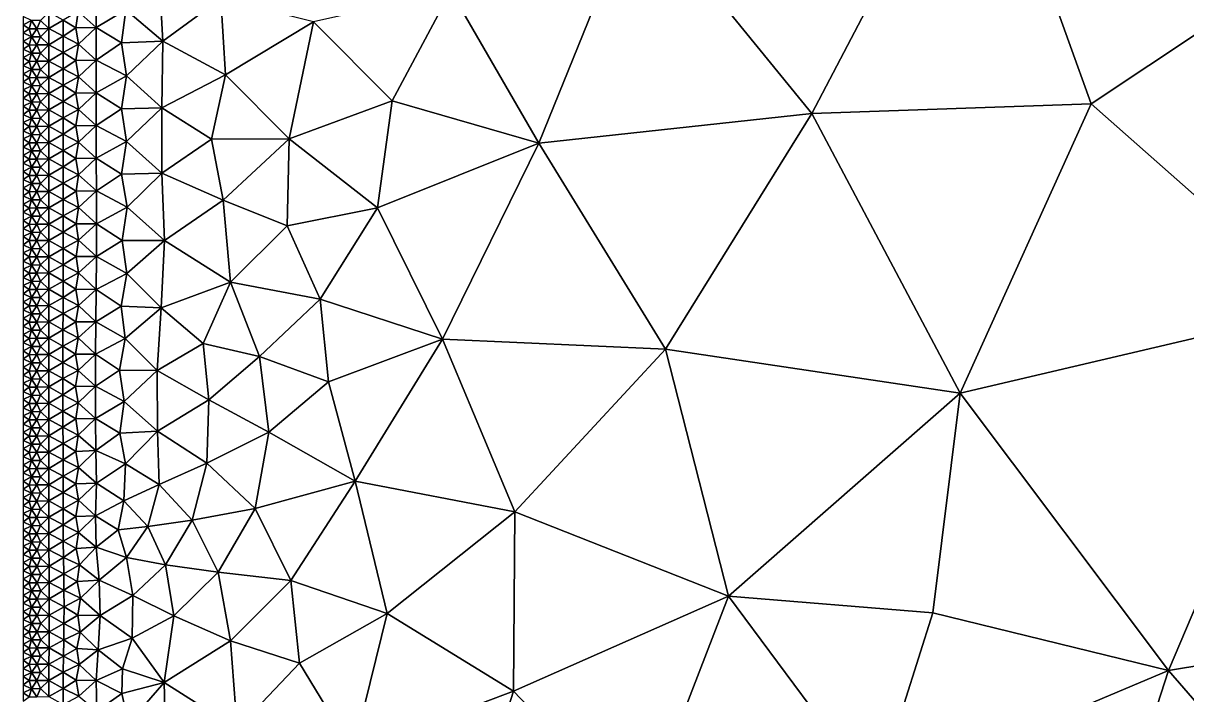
# Model space of a CAD drawing. Header units: metres. Extents: x 2 to 72, y -280 to 0.
# Drawn here: x 2 to 30.59, y -265.03 to -248.54 of the extents above; entities that cross this region are included whole.
import ezdxf

# ---------------------------------------------------------------- set-up
doc = ezdxf.new("R2010")
doc.units = ezdxf.units.M

msp = doc.modelspace()

# ---------------------------------------------------------------- linework, layer by layer
at = {"layer": 'layer', "color": 0}
for points in [[(21.3723, -250.755), (25.4931, -242.893), (17.0888, -245.5)], [(21.3723, -250.755), (28.2357, -250.518), (25.4931, -242.893)], [(28.2357, -250.518), (35.2972, -245.815), (25.4931, -242.893)], [(14.6711, -251.481), (17.0888, -245.5), (12.5058, -247.742)], [(14.6711, -251.481), (21.3723, -250.755), (17.0888, -245.5)], [(33.9227, -255.539), (35.2972, -245.815), (28.2357, -250.518)], [(5.34054, -247.36), (4.52153, -248.211), (5.42809, -248.973)], [(5.34054, -247.36), (5.42809, -248.973), (6.85467, -247.929)], [(3.78204, -247.838), (3.35277, -248.25), (3.78847, -248.639)], [(3.78204, -247.838), (3.78847, -248.639), (4.52153, -248.211)], [(11.0638, -250.443), (12.5058, -247.742), (9.12912, -248.5)], [(14.6711, -251.481), (12.5058, -247.742), (11.0638, -250.443)], [(6.85467, -247.929), (5.42809, -248.973), (6.96902, -249.807)], [(6.85467, -247.929), (6.96902, -249.807), (9.12912, -248.5)], [(2, -248.375), (2, -248.575), (2.19838, -248.472)], [(2.62758, -248.264), (2.42457, -248.468), (2.62784, -248.665)], [(2.62758, -248.264), (2.62784, -248.665), (2.97673, -248.458)], [(3.35277, -248.25), (2.97673, -248.458), (3.29236, -248.652)], [(3.35277, -248.25), (3.29236, -248.652), (3.78847, -248.639)], [(4.52153, -248.211), (3.78847, -248.639), (4.41185, -249.022)], [(4.52153, -248.211), (4.41185, -249.022), (5.42809, -248.973)], [(2.19838, -248.472), (2, -248.575), (2.14635, -248.673)], [(2, -248.575), (2, -248.775), (2.14635, -248.673)], [(2.14635, -248.673), (2, -248.775), (2.19843, -248.872)], [(2.19838, -248.472), (2.14635, -248.673), (2.33616, -248.67)], [(2.14635, -248.673), (2.19843, -248.872), (2.33616, -248.67)], [(2.19838, -248.472), (2.33616, -248.67), (2.42457, -248.468)], [(2.33616, -248.67), (2.19843, -248.872), (2.42467, -248.868)], [(2.42457, -248.468), (2.33616, -248.67), (2.62784, -248.665)], [(2.33616, -248.67), (2.42467, -248.868), (2.62784, -248.665)], [(2.62784, -248.665), (2.42467, -248.868), (2.62802, -249.065)], [(2.97673, -248.458), (2.62784, -248.665), (2.97731, -248.858)], [(2.62784, -248.665), (2.62802, -249.065), (2.97731, -248.858)], [(2.97673, -248.458), (2.97731, -248.858), (3.29236, -248.652)], [(3.29236, -248.652), (2.97731, -248.858), (3.35524, -249.051)], [(3.29236, -248.652), (3.35524, -249.051), (3.78847, -248.639)], [(3.78847, -248.639), (3.35524, -249.051), (3.79214, -249.443)], [(3.78847, -248.639), (3.79214, -249.443), (4.41185, -249.022)], [(8.53296, -251.376), (9.12912, -248.5), (6.96902, -249.807)], [(8.53296, -251.376), (11.0638, -250.443), (9.12912, -248.5)], [(2, -248.775), (2, -248.975), (2.19843, -248.872)], [(2.19843, -248.872), (2, -248.975), (2.14637, -249.073)], [(2, -248.975), (2, -249.175), (2.14637, -249.073)], [(2.19843, -248.872), (2.14637, -249.073), (2.33622, -249.07)], [(2.19843, -248.872), (2.33622, -249.07), (2.42467, -248.868)], [(2.42467, -248.868), (2.33622, -249.07), (2.62802, -249.065)], [(2.97731, -248.858), (2.62802, -249.065), (2.97765, -249.259)], [(2.97731, -248.858), (2.97765, -249.259), (3.35524, -249.051)], [(4.41185, -249.022), (4.53881, -249.825), (5.42809, -248.973)], [(5.42809, -248.973), (4.53881, -249.825), (5.40824, -250.616)], [(5.42809, -248.973), (5.40824, -250.616), (6.96902, -249.807)], [(2.14637, -249.073), (2, -249.175), (2.19845, -249.272)], [(2, -249.175), (2, -249.376), (2.19845, -249.272)], [(2.14637, -249.073), (2.19845, -249.272), (2.33622, -249.07)], [(2.33622, -249.07), (2.19845, -249.272), (2.42473, -249.269)], [(2.19845, -249.272), (2.33625, -249.471), (2.42473, -249.269)], [(2.33622, -249.07), (2.42473, -249.269), (2.62802, -249.065)], [(2.42473, -249.269), (2.33625, -249.471), (2.62811, -249.466)], [(2.62802, -249.065), (2.42473, -249.269), (2.62811, -249.466)], [(2.62802, -249.065), (2.62811, -249.466), (2.97765, -249.259)], [(2.97765, -249.259), (2.62811, -249.466), (2.97782, -249.66)], [(3.35524, -249.051), (2.97765, -249.259), (3.29375, -249.454)], [(2.97765, -249.259), (2.97782, -249.66), (3.29375, -249.454)], [(3.35524, -249.051), (3.29375, -249.454), (3.79214, -249.443)], [(4.41185, -249.022), (3.79214, -249.443), (4.53881, -249.825)], [(2.19845, -249.272), (2, -249.376), (2.14638, -249.473)], [(2, -249.376), (2, -249.576), (2.14638, -249.473)], [(2.14638, -249.473), (2, -249.576), (2.19846, -249.673)], [(2.19845, -249.272), (2.14638, -249.473), (2.33625, -249.471)], [(2.14638, -249.473), (2.19846, -249.673), (2.33625, -249.471)], [(2.33625, -249.471), (2.19846, -249.673), (2.42475, -249.669)], [(2.33625, -249.471), (2.42475, -249.669), (2.62811, -249.466)], [(2.62811, -249.466), (2.42475, -249.669), (2.62813, -249.866)], [(2.62811, -249.466), (2.62813, -249.866), (2.97782, -249.66)], [(3.29375, -249.454), (2.97782, -249.66), (3.35605, -249.853)], [(3.29375, -249.454), (3.35605, -249.853), (3.79214, -249.443)], [(3.79214, -249.443), (3.35605, -249.853), (3.79223, -250.247)], [(3.79214, -249.443), (3.79223, -250.247), (4.53881, -249.825)], [(2, -249.576), (2, -249.776), (2.19846, -249.673)], [(2.19846, -249.673), (2, -249.776), (2.14638, -249.874)], [(2, -249.776), (2, -249.976), (2.14638, -249.874)], [(2.19846, -249.673), (2.14638, -249.874), (2.33626, -249.871)], [(2.19846, -249.673), (2.33626, -249.871), (2.42475, -249.669)], [(2.42475, -249.669), (2.33626, -249.871), (2.62813, -249.866)], [(2.97782, -249.66), (2.62813, -249.866), (2.97781, -250.06)], [(2.97782, -249.66), (2.97781, -250.06), (3.35605, -249.853)], [(4.53881, -249.825), (3.79223, -250.247), (4.41042, -250.638)], [(4.53881, -249.825), (4.41042, -250.638), (5.40824, -250.616)], [(6.96902, -249.807), (5.40824, -250.616), (6.62418, -251.385)], [(6.96902, -249.807), (6.62418, -251.385), (8.53296, -251.376)], [(2.14638, -249.874), (2, -249.976), (2.19846, -250.073)], [(2, -249.976), (2, -250.176), (2.19846, -250.073)], [(2.19846, -250.073), (2, -250.176), (2.14637, -250.274)], [(2.19846, -250.073), (2.14637, -250.274), (2.33625, -250.271)], [(2.14638, -249.874), (2.19846, -250.073), (2.33626, -249.871)], [(2.33626, -249.871), (2.19846, -250.073), (2.42475, -250.07)], [(2.19846, -250.073), (2.33625, -250.271), (2.42475, -250.07)], [(2.42475, -250.07), (2.33625, -250.271), (2.62811, -250.266)], [(2.33626, -249.871), (2.42475, -250.07), (2.62813, -249.866)], [(2.62813, -249.866), (2.42475, -250.07), (2.62811, -250.266)], [(2.62813, -249.866), (2.62811, -250.266), (2.97781, -250.06)], [(2.97781, -250.06), (2.62811, -250.266), (2.97776, -250.461)], [(2.97781, -250.06), (2.97776, -250.461), (3.29376, -250.256)], [(3.35605, -249.853), (2.97781, -250.06), (3.29376, -250.256)], [(3.35605, -249.853), (3.29376, -250.256), (3.79223, -250.247)], [(2, -250.176), (2, -250.376), (2.14637, -250.274)], [(2.14637, -250.274), (2, -250.376), (2.19845, -250.474)], [(2, -250.376), (2, -250.576), (2.19845, -250.474)], [(2.14637, -250.274), (2.19845, -250.474), (2.33625, -250.271)], [(2.33625, -250.271), (2.19845, -250.474), (2.42474, -250.47)], [(2.33625, -250.271), (2.42474, -250.47), (2.62811, -250.266)], [(2.62811, -250.266), (2.42474, -250.47), (2.62809, -250.667)], [(2.62811, -250.266), (2.62809, -250.667), (2.97776, -250.461)], [(3.29376, -250.256), (2.97776, -250.461), (3.35589, -250.656)], [(3.29376, -250.256), (3.35589, -250.656), (3.79223, -250.247)], [(3.79223, -250.247), (3.35589, -250.656), (3.79183, -251.05)], [(3.79223, -250.247), (3.79183, -251.05), (4.41042, -250.638)], [(2.19845, -250.474), (2, -250.576), (2.14637, -250.674)], [(2, -250.576), (2, -250.777), (2.14637, -250.674)], [(2.14637, -250.674), (2, -250.777), (2.19845, -250.874)], [(2.19845, -250.474), (2.14637, -250.674), (2.33624, -250.672)], [(2.14637, -250.674), (2.19845, -250.874), (2.33624, -250.672)], [(2.19845, -250.474), (2.33624, -250.672), (2.42474, -250.47)], [(2.33624, -250.672), (2.19845, -250.874), (2.42474, -250.87)], [(2.42474, -250.47), (2.33624, -250.672), (2.62809, -250.667)], [(2.33624, -250.672), (2.42474, -250.87), (2.62809, -250.667)], [(2.62809, -250.667), (2.42474, -250.87), (2.62811, -251.067)], [(2.97776, -250.461), (2.62809, -250.667), (2.97773, -250.862)], [(2.62809, -250.667), (2.62811, -251.067), (2.97773, -250.862)], [(2.97776, -250.461), (2.97773, -250.862), (3.35589, -250.656)], [(3.35589, -250.656), (2.97773, -250.862), (3.29363, -251.057)], [(3.35589, -250.656), (3.29363, -251.057), (3.79183, -251.05)], [(4.41042, -250.638), (3.79183, -251.05), (4.5356, -251.438)], [(4.41042, -250.638), (4.5356, -251.438), (5.40824, -250.616)], [(5.40824, -250.616), (4.5356, -251.438), (5.40824, -252.217)], [(5.40824, -250.616), (5.40824, -252.217), (6.62418, -251.385)], [(10.7052, -253.074), (11.0638, -250.443), (8.53296, -251.376)], [(10.7052, -253.074), (14.6711, -251.481), (11.0638, -250.443)], [(25.0195, -257.621), (28.2357, -250.518), (21.3723, -250.755)], [(25.0195, -257.621), (33.9227, -255.539), (28.2357, -250.518)], [(2, -250.777), (2, -250.977), (2.19845, -250.874)], [(2.19845, -250.874), (2, -250.977), (2.14637, -251.075)], [(2, -250.977), (2, -251.177), (2.14637, -251.075)], [(2.19845, -250.874), (2.14637, -251.075), (2.33625, -251.072)], [(2.19845, -250.874), (2.33625, -251.072), (2.42474, -250.87)], [(2.42474, -250.87), (2.33625, -251.072), (2.62811, -251.067)], [(2.97773, -250.862), (2.62811, -251.067), (2.97781, -251.262)], [(2.97773, -250.862), (2.97781, -251.262), (3.29363, -251.057)], [(17.7793, -256.546), (21.3723, -250.755), (14.6711, -251.481)], [(17.7793, -256.546), (25.0195, -257.621), (21.3723, -250.755)], [(2.14637, -251.075), (2, -251.177), (2.19846, -251.274)], [(2, -251.177), (2, -251.377), (2.19846, -251.274)], [(2.14637, -251.075), (2.19846, -251.274), (2.33625, -251.072)], [(2.33625, -251.072), (2.19846, -251.274), (2.42476, -251.271)], [(2.33625, -251.072), (2.42476, -251.271), (2.62811, -251.067)], [(2.62811, -251.067), (2.42476, -251.271), (2.62819, -251.468)], [(2.62811, -251.067), (2.62819, -251.468), (2.97781, -251.262)], [(2.97781, -251.262), (2.62819, -251.468), (2.97803, -251.663)], [(3.29363, -251.057), (2.97781, -251.262), (3.35615, -251.457)], [(2.97781, -251.262), (2.97803, -251.663), (3.35615, -251.457)], [(3.29363, -251.057), (3.35615, -251.457), (3.79183, -251.05)], [(3.79183, -251.05), (3.35615, -251.457), (3.79305, -251.853)], [(3.79183, -251.05), (3.79305, -251.853), (4.5356, -251.438)], [(2.19846, -251.274), (2, -251.377), (2.14639, -251.475)], [(2, -251.377), (2, -251.577), (2.14639, -251.475)], [(2.14639, -251.475), (2, -251.577), (2.19849, -251.675)], [(2.19846, -251.274), (2.14639, -251.475), (2.33628, -251.472)], [(2.14639, -251.475), (2.19849, -251.675), (2.33628, -251.472)], [(2.19846, -251.274), (2.33628, -251.472), (2.42476, -251.271)], [(2.33628, -251.472), (2.19849, -251.675), (2.42482, -251.671)], [(2.42476, -251.271), (2.33628, -251.472), (2.62819, -251.468)], [(2.33628, -251.472), (2.42482, -251.671), (2.62819, -251.468)], [(2.62819, -251.468), (2.42482, -251.671), (2.62833, -251.868)], [(2.62819, -251.468), (2.62833, -251.868), (2.97803, -251.663)], [(3.35615, -251.457), (2.97803, -251.663), (3.29433, -251.859)], [(3.35615, -251.457), (3.29433, -251.859), (3.79305, -251.853)], [(4.5356, -251.438), (3.79305, -251.853), (4.41393, -252.245)], [(4.5356, -251.438), (4.41393, -252.245), (5.40824, -252.217)], [(6.62418, -251.385), (5.40824, -252.217), (6.9101, -252.883)], [(6.9101, -252.883), (8.53296, -251.376), (6.62418, -251.385)], [(8.48796, -253.511), (8.53296, -251.376), (6.9101, -252.883)], [(8.48796, -253.511), (10.7052, -253.074), (8.53296, -251.376)], [(12.2975, -256.301), (14.6711, -251.481), (10.7052, -253.074)], [(12.2975, -256.301), (17.7793, -256.546), (14.6711, -251.481)], [(2, -251.577), (2, -251.777), (2.19849, -251.675)], [(2.19849, -251.675), (2, -251.777), (2.14641, -251.875)], [(2, -251.777), (2, -251.978), (2.14641, -251.875)], [(2.19849, -251.675), (2.14641, -251.875), (2.33634, -251.873)], [(2.19849, -251.675), (2.33634, -251.873), (2.42482, -251.671)], [(2.42482, -251.671), (2.33634, -251.873), (2.62833, -251.868)], [(2.97803, -251.663), (2.62833, -251.868), (2.97841, -252.064)], [(2.97803, -251.663), (2.97841, -252.064), (3.29433, -251.859)], [(2.14641, -251.875), (2, -251.978), (2.19853, -252.075)], [(2, -251.978), (2, -252.178), (2.19853, -252.075)], [(2.19853, -252.075), (2, -252.178), (2.14644, -252.276)], [(2.14641, -251.875), (2.19853, -252.075), (2.33634, -251.873)], [(2.19853, -252.075), (2.14644, -252.276), (2.33641, -252.273)], [(2.33634, -251.873), (2.19853, -252.075), (2.42491, -252.072)], [(2.19853, -252.075), (2.33641, -252.273), (2.42491, -252.072)], [(2.33634, -251.873), (2.42491, -252.072), (2.62833, -251.868)], [(2.42491, -252.072), (2.33641, -252.273), (2.62852, -252.269)], [(2.62833, -251.868), (2.42491, -252.072), (2.62852, -252.269)], [(2.62833, -251.868), (2.62852, -252.269), (2.97841, -252.064)], [(2.97841, -252.064), (2.62852, -252.269), (2.97888, -252.464)], [(3.29433, -251.859), (2.97841, -252.064), (3.35753, -252.259)], [(2.97841, -252.064), (2.97888, -252.464), (3.35753, -252.259)], [(3.29433, -251.859), (3.35753, -252.259), (3.79305, -251.853)], [(3.79305, -251.853), (3.35753, -252.259), (3.79661, -252.657)], [(3.79305, -251.853), (3.79661, -252.657), (4.41393, -252.245)], [(2, -252.178), (2, -252.378), (2.14644, -252.276)], [(2.14644, -252.276), (2, -252.378), (2.19857, -252.475)], [(2, -252.378), (2, -252.578), (2.19857, -252.475)], [(2.14644, -252.276), (2.19857, -252.475), (2.33641, -252.273)], [(2.33641, -252.273), (2.19857, -252.475), (2.42502, -252.472)], [(2.33641, -252.273), (2.42502, -252.472), (2.62852, -252.269)], [(2.62852, -252.269), (2.42502, -252.472), (2.62874, -252.669)], [(2.62852, -252.269), (2.62874, -252.669), (2.97888, -252.464)], [(3.35753, -252.259), (2.97888, -252.464), (3.29599, -252.661)], [(3.35753, -252.259), (3.29599, -252.661), (3.79661, -252.657)], [(4.41393, -252.245), (3.79661, -252.657), (4.55126, -253.055)], [(4.41393, -252.245), (4.55126, -253.055), (5.40824, -252.217)], [(5.40824, -252.217), (4.55126, -253.055), (5.46903, -253.877)], [(5.40824, -252.217), (5.46903, -253.877), (6.9101, -252.883)], [(2.19857, -252.475), (2, -252.578), (2.14647, -252.676)], [(2, -252.578), (2, -252.778), (2.14647, -252.676)], [(2.14647, -252.676), (2, -252.778), (2.19862, -252.876)], [(2.19857, -252.475), (2.14647, -252.676), (2.3365, -252.674)], [(2.14647, -252.676), (2.19862, -252.876), (2.3365, -252.674)], [(2.19857, -252.475), (2.3365, -252.674), (2.42502, -252.472)], [(2.3365, -252.674), (2.19862, -252.876), (2.42512, -252.872)], [(2.42502, -252.472), (2.3365, -252.674), (2.62874, -252.669)], [(2.3365, -252.674), (2.42512, -252.872), (2.62874, -252.669)], [(2.62874, -252.669), (2.42512, -252.872), (2.62892, -253.07)], [(2.97888, -252.464), (2.62874, -252.669), (2.97937, -252.865)], [(2.62874, -252.669), (2.62892, -253.07), (2.97937, -252.865)], [(2.97888, -252.464), (2.97937, -252.865), (3.29599, -252.661)], [(3.29599, -252.661), (2.97937, -252.865), (3.35944, -253.063)], [(3.29599, -252.661), (3.35944, -253.063), (3.79661, -252.657)], [(3.79661, -252.657), (3.35944, -253.063), (3.79994, -253.463)], [(3.79661, -252.657), (3.79994, -253.463), (4.55126, -253.055)], [(2, -252.778), (2, -252.978), (2.19862, -252.876)], [(2.19862, -252.876), (2, -252.978), (2.14649, -253.077)], [(2, -252.978), (2, -253.179), (2.14649, -253.077)], [(2.19862, -252.876), (2.14649, -253.077), (2.33657, -253.074)], [(2.19862, -252.876), (2.33657, -253.074), (2.42512, -252.872)], [(2.42512, -252.872), (2.33657, -253.074), (2.62892, -253.07)], [(2.97937, -252.865), (2.62892, -253.07), (2.97974, -253.266)], [(2.97937, -252.865), (2.97974, -253.266), (3.35944, -253.063)], [(6.9101, -252.883), (5.46903, -253.877), (7.09504, -254.895)], [(7.09504, -254.895), (8.48796, -253.511), (6.9101, -252.883)], [(2.14649, -253.077), (2, -253.179), (2.19865, -253.276)], [(2, -253.179), (2, -253.379), (2.19865, -253.276)], [(2.14649, -253.077), (2.19865, -253.276), (2.33657, -253.074)], [(2.33657, -253.074), (2.19865, -253.276), (2.4252, -253.273)], [(2.33657, -253.074), (2.4252, -253.273), (2.62892, -253.07)], [(2.62892, -253.07), (2.4252, -253.273), (2.62903, -253.471)], [(2.62892, -253.07), (2.62903, -253.471), (2.97974, -253.266)], [(2.97974, -253.266), (2.62903, -253.471), (2.97989, -253.667)], [(3.35944, -253.063), (2.97974, -253.266), (3.29739, -253.465)], [(2.97974, -253.266), (2.97989, -253.667), (3.29739, -253.465)], [(3.35944, -253.063), (3.29739, -253.465), (3.79994, -253.463)], [(4.55126, -253.055), (3.79994, -253.463), (4.43063, -253.87)], [(4.55126, -253.055), (4.43063, -253.87), (5.46903, -253.877)], [(9.29249, -255.313), (10.7052, -253.074), (8.48796, -253.511)], [(12.2975, -256.301), (10.7052, -253.074), (9.29249, -255.313)], [(2.19865, -253.276), (2, -253.379), (2.14651, -253.477)], [(2, -253.379), (2, -253.579), (2.14651, -253.477)], [(2.14651, -253.477), (2, -253.579), (2.19866, -253.676)], [(2.19865, -253.276), (2.14651, -253.477), (2.33661, -253.474)], [(2.14651, -253.477), (2.19866, -253.676), (2.33661, -253.474)], [(2.19865, -253.276), (2.33661, -253.474), (2.4252, -253.273)], [(2.33661, -253.474), (2.19866, -253.676), (2.42523, -253.673)], [(2.4252, -253.273), (2.33661, -253.474), (2.62903, -253.471)], [(2.33661, -253.474), (2.42523, -253.673), (2.62903, -253.471)], [(2.62903, -253.471), (2.42523, -253.673), (2.62902, -253.871)], [(2.62903, -253.471), (2.62902, -253.871), (2.97989, -253.667)], [(3.29739, -253.465), (2.97989, -253.667), (3.36003, -253.866)], [(3.29739, -253.465), (3.36003, -253.866), (3.79994, -253.463)], [(3.79994, -253.463), (3.36003, -253.866), (3.79865, -254.27)], [(3.79994, -253.463), (3.79865, -254.27), (4.43063, -253.87)], [(9.29249, -255.313), (8.48796, -253.511), (7.09504, -254.895)], [(2, -253.579), (2, -253.779), (2.19866, -253.676)], [(2.19866, -253.676), (2, -253.779), (2.1465, -253.877)], [(2, -253.779), (2, -253.979), (2.1465, -253.877)], [(2.19866, -253.676), (2.1465, -253.877), (2.3366, -253.875)], [(2.19866, -253.676), (2.3366, -253.875), (2.42523, -253.673)], [(2.42523, -253.673), (2.3366, -253.875), (2.62902, -253.871)], [(2.97989, -253.667), (2.62902, -253.871), (2.97973, -254.068)], [(2.97989, -253.667), (2.97973, -254.068), (3.36003, -253.866)], [(2.1465, -253.877), (2, -253.979), (2.19864, -254.077)], [(2, -253.979), (2, -254.179), (2.19864, -254.077)], [(2.19864, -254.077), (2, -254.179), (2.14648, -254.278)], [(2.19864, -254.077), (2.14648, -254.278), (2.33655, -254.275)], [(2.1465, -253.877), (2.19864, -254.077), (2.3366, -253.875)], [(2.3366, -253.875), (2.19864, -254.077), (2.42519, -254.074)], [(2.19864, -254.077), (2.33655, -254.275), (2.42519, -254.074)], [(2.42519, -254.074), (2.33655, -254.275), (2.62887, -254.272)], [(2.3366, -253.875), (2.42519, -254.074), (2.62902, -253.871)], [(2.62902, -253.871), (2.42519, -254.074), (2.62887, -254.272)], [(2.62902, -253.871), (2.62887, -254.272), (2.97973, -254.068)], [(2.97973, -254.068), (2.62887, -254.272), (2.97922, -254.469)], [(2.97973, -254.068), (2.97922, -254.469), (3.29686, -254.268)], [(3.36003, -253.866), (2.97973, -254.068), (3.29686, -254.268)], [(3.36003, -253.866), (3.29686, -254.268), (3.79865, -254.27)], [(4.43063, -253.87), (3.79865, -254.27), (4.54552, -254.684)], [(4.43063, -253.87), (4.54552, -254.684), (5.46903, -253.877)], [(5.46903, -253.877), (4.54552, -254.684), (5.38544, -255.528)], [(5.46903, -253.877), (5.38544, -255.528), (7.09504, -254.895)], [(2, -254.179), (2, -254.38), (2.14648, -254.278)], [(2.14648, -254.278), (2, -254.38), (2.19859, -254.477)], [(2, -254.38), (2, -254.58), (2.19859, -254.477)], [(2.14648, -254.278), (2.19859, -254.477), (2.33655, -254.275)], [(2.33655, -254.275), (2.19859, -254.477), (2.42508, -254.474)], [(2.33655, -254.275), (2.42508, -254.474), (2.62887, -254.272)], [(2.62887, -254.272), (2.42508, -254.474), (2.6286, -254.672)], [(2.62887, -254.272), (2.6286, -254.672), (2.97922, -254.469)], [(3.29686, -254.268), (2.97922, -254.469), (3.35806, -254.669)], [(3.29686, -254.268), (3.35806, -254.669), (3.79865, -254.27)], [(3.79865, -254.27), (3.35806, -254.669), (3.79219, -255.074)], [(3.79865, -254.27), (3.79219, -255.074), (4.54552, -254.684)], [(2.19859, -254.477), (2, -254.58), (2.14644, -254.678)], [(2, -254.58), (2, -254.78), (2.14644, -254.678)], [(2.14644, -254.678), (2, -254.78), (2.19852, -254.877)], [(2.19859, -254.477), (2.14644, -254.678), (2.33645, -254.676)], [(2.14644, -254.678), (2.19852, -254.877), (2.33645, -254.676)], [(2.33645, -254.676), (2.19852, -254.877), (2.42492, -254.875)], [(2.19859, -254.477), (2.33645, -254.676), (2.42508, -254.474)], [(2.42508, -254.474), (2.33645, -254.676), (2.6286, -254.672)], [(2.33645, -254.676), (2.42492, -254.875), (2.6286, -254.672)], [(2.6286, -254.672), (2.42492, -254.875), (2.62822, -255.073)], [(2.6286, -254.672), (2.62822, -255.073), (2.97848, -254.87)], [(2.97922, -254.469), (2.6286, -254.672), (2.97848, -254.87)], [(2.97922, -254.469), (2.97848, -254.87), (3.35806, -254.669)], [(3.35806, -254.669), (2.97848, -254.87), (3.29411, -255.07)], [(3.35806, -254.669), (3.29411, -255.07), (3.79219, -255.074)], [(4.54552, -254.684), (3.79219, -255.074), (4.40132, -255.488)], [(4.54552, -254.684), (4.40132, -255.488), (5.38544, -255.528)], [(2, -254.78), (2, -254.98), (2.19852, -254.877)], [(2.19852, -254.877), (2, -254.98), (2.14639, -255.078)], [(2, -254.98), (2, -255.18), (2.14639, -255.078)], [(2.19852, -254.877), (2.14639, -255.078), (2.3363, -255.076)], [(2.19852, -254.877), (2.3363, -255.076), (2.42492, -254.875)], [(2.42492, -254.875), (2.3363, -255.076), (2.62822, -255.073)], [(2.97848, -254.87), (2.62822, -255.073), (2.97746, -255.27)], [(2.97848, -254.87), (2.97746, -255.27), (3.29411, -255.07)], [(7.09504, -254.895), (5.38544, -255.528), (6.41988, -256.403)], [(7.80649, -256.725), (7.09504, -254.895), (6.41988, -256.403)], [(7.80649, -256.725), (9.29249, -255.313), (7.09504, -254.895)], [(2.14639, -255.078), (2, -255.18), (2.19844, -255.278)], [(2, -255.18), (2, -255.38), (2.19844, -255.278)], [(2.14639, -255.078), (2.19844, -255.278), (2.3363, -255.076)], [(2.3363, -255.076), (2.19844, -255.278), (2.42471, -255.275)], [(2.3363, -255.076), (2.42471, -255.275), (2.62822, -255.073)], [(2.62822, -255.073), (2.42471, -255.275), (2.62778, -255.473)], [(2.62822, -255.073), (2.62778, -255.473), (2.97746, -255.27)], [(2.97746, -255.27), (2.62778, -255.473), (2.97643, -255.67)], [(2.97746, -255.27), (2.97643, -255.67), (3.35399, -255.47)], [(3.29411, -255.07), (2.97746, -255.27), (3.35399, -255.47)], [(3.29411, -255.07), (3.35399, -255.47), (3.79219, -255.074)], [(3.79219, -255.074), (3.35399, -255.47), (3.78268, -255.873)], [(3.79219, -255.074), (3.78268, -255.873), (4.40132, -255.488)], [(2.19844, -255.278), (2, -255.38), (2.14633, -255.479)], [(2, -255.38), (2, -255.58), (2.14633, -255.479)], [(2.14633, -255.479), (2, -255.58), (2.19835, -255.678)], [(2.19844, -255.278), (2.14633, -255.479), (2.33614, -255.476)], [(2.14633, -255.479), (2.19835, -255.678), (2.33614, -255.476)], [(2.33614, -255.476), (2.19835, -255.678), (2.4245, -255.675)], [(2.19844, -255.278), (2.33614, -255.476), (2.42471, -255.275)], [(2.42471, -255.275), (2.33614, -255.476), (2.62778, -255.473)], [(2.33614, -255.476), (2.4245, -255.675), (2.62778, -255.473)], [(2.62778, -255.473), (2.4245, -255.675), (2.62734, -255.873)], [(2.62778, -255.473), (2.62734, -255.873), (2.97643, -255.67)], [(3.35399, -255.47), (2.97643, -255.67), (3.2902, -255.869)], [(3.35399, -255.47), (3.2902, -255.869), (3.78268, -255.873)], [(4.40132, -255.488), (3.78268, -255.873), (4.50078, -256.28)], [(4.40132, -255.488), (4.50078, -256.28), (5.38544, -255.528)], [(5.38544, -255.528), (4.50078, -256.28), (5.28705, -257.065)], [(5.38544, -255.528), (5.28705, -257.065), (6.41988, -256.403)], [(9.50222, -257.347), (9.29249, -255.313), (7.80649, -256.725)], [(9.50222, -257.347), (12.2975, -256.301), (9.29249, -255.313)], [(30.1406, -264.435), (33.9227, -255.539), (25.0195, -257.621)], [(30.1406, -264.435), (40.7963, -262.674), (33.9227, -255.539)], [(2, -255.58), (2, -255.781), (2.19835, -255.678)], [(2.19835, -255.678), (2, -255.781), (2.14628, -255.879)], [(2, -255.781), (2, -255.981), (2.14628, -255.879)], [(2.19835, -255.678), (2.14628, -255.879), (2.33598, -255.876)], [(2.19835, -255.678), (2.33598, -255.876), (2.4245, -255.675)], [(2.4245, -255.675), (2.33598, -255.876), (2.62734, -255.873)], [(2.97643, -255.67), (2.62734, -255.873), (2.97538, -256.07)], [(2.97643, -255.67), (2.97538, -256.07), (3.2902, -255.869)], [(2.14628, -255.879), (2, -255.981), (2.19827, -256.078)], [(2, -255.981), (2, -256.181), (2.19827, -256.078)], [(2.19827, -256.078), (2, -256.181), (2.14623, -256.279)], [(2.19827, -256.078), (2.14623, -256.279), (2.33584, -256.277)], [(2.14628, -255.879), (2.19827, -256.078), (2.33598, -255.876)], [(2.33598, -255.876), (2.19827, -256.078), (2.42429, -256.075)], [(2.19827, -256.078), (2.33584, -256.277), (2.42429, -256.075)], [(2.42429, -256.075), (2.33584, -256.277), (2.62696, -256.273)], [(2.33598, -255.876), (2.42429, -256.075), (2.62734, -255.873)], [(2.62734, -255.873), (2.42429, -256.075), (2.62696, -256.273)], [(2.62734, -255.873), (2.62696, -256.273), (2.97538, -256.07)], [(2.97538, -256.07), (2.62696, -256.273), (2.97456, -256.469)], [(2.97538, -256.07), (2.97456, -256.469), (3.34965, -256.268)], [(3.2902, -255.869), (2.97538, -256.07), (3.34965, -256.268)], [(3.2902, -255.869), (3.34965, -256.268), (3.78268, -255.873)], [(3.78268, -255.873), (3.34965, -256.268), (3.77486, -256.666)], [(3.78268, -255.873), (3.77486, -256.666), (4.50078, -256.28)], [(2, -256.181), (2, -256.381), (2.14623, -256.279)], [(2.14623, -256.279), (2, -256.381), (2.1982, -256.479)], [(2, -256.381), (2, -256.581), (2.1982, -256.479)], [(2.14623, -256.279), (2.1982, -256.479), (2.33584, -256.277)], [(2.33584, -256.277), (2.1982, -256.479), (2.42413, -256.475)], [(2.33584, -256.277), (2.42413, -256.475), (2.62696, -256.273)], [(2.62696, -256.273), (2.42413, -256.475), (2.62667, -256.673)], [(2.62696, -256.273), (2.62667, -256.673), (2.97456, -256.469)], [(3.34965, -256.268), (2.97456, -256.469), (3.28703, -256.666)], [(3.34965, -256.268), (3.28703, -256.666), (3.77486, -256.666)], [(4.50078, -256.28), (3.77486, -256.666), (4.36536, -257.06)], [(4.50078, -256.28), (4.36536, -257.06), (5.28705, -257.065)], [(6.41988, -256.403), (5.28705, -257.065), (6.55659, -257.784)], [(6.55659, -257.784), (7.80649, -256.725), (6.41988, -256.403)], [(10.1521, -259.787), (12.2975, -256.301), (9.50222, -257.347)], [(10.1521, -259.787), (14.0784, -260.536), (12.2975, -256.301)], [(14.0784, -260.536), (17.7793, -256.546), (12.2975, -256.301)], [(2.1982, -256.479), (2, -256.581), (2.14619, -256.679)], [(2, -256.581), (2, -256.781), (2.14619, -256.679)], [(2.14619, -256.679), (2, -256.781), (2.19816, -256.879)], [(2.1982, -256.479), (2.14619, -256.679), (2.33574, -256.677)], [(2.14619, -256.679), (2.19816, -256.879), (2.33574, -256.677)], [(2.33574, -256.677), (2.19816, -256.879), (2.42402, -256.875)], [(2.1982, -256.479), (2.33574, -256.677), (2.42413, -256.475)], [(2.42413, -256.475), (2.33574, -256.677), (2.62667, -256.673)], [(2.33574, -256.677), (2.42402, -256.875), (2.62667, -256.673)], [(2.62667, -256.673), (2.42402, -256.875), (2.62651, -257.072)], [(2.62667, -256.673), (2.62651, -257.072), (2.97393, -256.868)], [(2.97456, -256.469), (2.62667, -256.673), (2.97393, -256.868)], [(2.97456, -256.469), (2.97393, -256.868), (3.28703, -256.666)], [(3.28703, -256.666), (2.97393, -256.868), (3.34688, -257.064)], [(3.28703, -256.666), (3.34688, -257.064), (3.77486, -256.666)], [(3.77486, -256.666), (3.34688, -257.064), (3.77111, -257.455)], [(3.77486, -256.666), (3.77111, -257.455), (4.36536, -257.06)], [(14.0784, -260.536), (19.3236, -262.609), (17.7793, -256.546)], [(19.3236, -262.609), (25.0195, -257.621), (17.7793, -256.546)], [(2, -256.781), (2, -256.982), (2.19816, -256.879)], [(2.19816, -256.879), (2, -256.982), (2.14618, -257.08)], [(2, -256.982), (2, -257.182), (2.14618, -257.08)], [(2.19816, -256.879), (2.14618, -257.08), (2.33568, -257.077)], [(2.19816, -256.879), (2.33568, -257.077), (2.42402, -256.875)], [(2.42402, -256.875), (2.33568, -257.077), (2.62651, -257.072)], [(2.97393, -256.868), (2.62651, -257.072), (2.97367, -257.267)], [(2.97393, -256.868), (2.97367, -257.267), (3.34688, -257.064)], [(8.03033, -258.582), (7.80649, -256.725), (6.55659, -257.784)], [(8.03033, -258.582), (9.50222, -257.347), (7.80649, -256.725)], [(2.14618, -257.08), (2, -257.182), (2.19815, -257.279)], [(2, -257.182), (2, -257.382), (2.19815, -257.279)], [(2.14618, -257.08), (2.19815, -257.279), (2.33568, -257.077)], [(2.33568, -257.077), (2.19815, -257.279), (2.42399, -257.275)], [(2.33568, -257.077), (2.42399, -257.275), (2.62651, -257.072)], [(2.62651, -257.072), (2.42399, -257.275), (2.62651, -257.472)], [(2.62651, -257.072), (2.62651, -257.472), (2.97367, -257.267)], [(2.97367, -257.267), (2.62651, -257.472), (2.97378, -257.666)], [(3.34688, -257.064), (2.97367, -257.267), (3.28581, -257.462)], [(2.97367, -257.267), (2.97378, -257.666), (3.28581, -257.462)], [(3.34688, -257.064), (3.28581, -257.462), (3.77111, -257.455)], [(4.36536, -257.06), (3.77111, -257.455), (4.4805, -257.832)], [(4.36536, -257.06), (4.4805, -257.832), (5.28705, -257.065)], [(5.28705, -257.065), (4.4805, -257.832), (5.2969, -258.555)], [(5.28705, -257.065), (5.2969, -258.555), (6.55659, -257.784)], [(2.19815, -257.279), (2, -257.382), (2.14618, -257.48)], [(2, -257.382), (2, -257.582), (2.14618, -257.48)], [(2.14618, -257.48), (2, -257.582), (2.19817, -257.679)], [(2.19815, -257.279), (2.14618, -257.48), (2.33569, -257.477)], [(2.14618, -257.48), (2.19817, -257.679), (2.33569, -257.477)], [(2.19815, -257.279), (2.33569, -257.477), (2.42399, -257.275)], [(2.33569, -257.477), (2.19817, -257.679), (2.42404, -257.675)], [(2.42399, -257.275), (2.33569, -257.477), (2.62651, -257.472)], [(2.33569, -257.477), (2.42404, -257.675), (2.62651, -257.472)], [(2.62651, -257.472), (2.42404, -257.675), (2.62668, -257.872)], [(2.62651, -257.472), (2.62668, -257.872), (2.97378, -257.666)], [(3.28581, -257.462), (2.97378, -257.666), (3.34694, -257.858)], [(3.28581, -257.462), (3.34694, -257.858), (3.77111, -257.455)], [(3.77111, -257.455), (3.34694, -257.858), (3.77376, -258.243)], [(3.77111, -257.455), (3.77376, -258.243), (4.4805, -257.832)], [(10.1521, -259.787), (9.50222, -257.347), (8.03033, -258.582)], [(2, -257.582), (2, -257.782), (2.19817, -257.679)], [(2.19817, -257.679), (2, -257.782), (2.14621, -257.88)], [(2, -257.782), (2, -257.982), (2.14621, -257.88)], [(2.19817, -257.679), (2.14621, -257.88), (2.33577, -257.877)], [(2.19817, -257.679), (2.33577, -257.877), (2.42404, -257.675)], [(2.42404, -257.675), (2.33577, -257.877), (2.62668, -257.872)], [(2.97378, -257.666), (2.62668, -257.872), (2.97431, -258.064)], [(2.97378, -257.666), (2.97431, -258.064), (3.34694, -257.858)], [(4.4805, -257.832), (3.77376, -258.243), (4.37284, -258.607)], [(4.4805, -257.832), (4.37284, -258.607), (5.2969, -258.555)], [(6.51281, -259.342), (6.55659, -257.784), (5.2969, -258.555)], [(6.51281, -259.342), (8.03033, -258.582), (6.55659, -257.784)], [(19.3236, -262.609), (24.3497, -263.021), (25.0195, -257.621)], [(24.3497, -263.021), (30.1406, -264.435), (25.0195, -257.621)], [(2.14621, -257.88), (2, -257.982), (2.19824, -258.079)], [(2, -257.982), (2, -258.183), (2.19824, -258.079)], [(2.19824, -258.079), (2, -258.183), (2.14627, -258.28)], [(2.14621, -257.88), (2.19824, -258.079), (2.33577, -257.877)], [(2.19824, -258.079), (2.14627, -258.28), (2.33591, -258.277)], [(2.33577, -257.877), (2.19824, -258.079), (2.42419, -258.075)], [(2.19824, -258.079), (2.33591, -258.277), (2.42419, -258.075)], [(2.33577, -257.877), (2.42419, -258.075), (2.62668, -257.872)], [(2.42419, -258.075), (2.33591, -258.277), (2.62704, -258.271)], [(2.62668, -257.872), (2.42419, -258.075), (2.62704, -258.271)], [(2.62668, -257.872), (2.62704, -258.271), (2.97431, -258.064)], [(2.97431, -258.064), (2.62704, -258.271), (2.97527, -258.463)], [(3.34694, -257.858), (2.97431, -258.064), (3.28747, -258.256)], [(2.97431, -258.064), (2.97527, -258.463), (3.28747, -258.256)], [(3.34694, -257.858), (3.28747, -258.256), (3.77376, -258.243)], [(2, -258.183), (2, -258.383), (2.14627, -258.28)], [(2.14627, -258.28), (2, -258.383), (2.19833, -258.479)], [(2, -258.383), (2, -258.583), (2.19833, -258.479)], [(2.14627, -258.28), (2.19833, -258.479), (2.33591, -258.277)], [(2.33591, -258.277), (2.19833, -258.479), (2.42442, -258.475)], [(2.33591, -258.277), (2.42442, -258.475), (2.62704, -258.271)], [(2.62704, -258.271), (2.42442, -258.475), (2.62755, -258.671)], [(2.62704, -258.271), (2.62755, -258.671), (2.97527, -258.463)], [(3.28747, -258.256), (2.97527, -258.463), (3.35034, -258.652)], [(3.28747, -258.256), (3.35034, -258.652), (3.77376, -258.243)], [(3.77376, -258.243), (3.35034, -258.652), (3.78245, -259.031)], [(3.77376, -258.243), (3.78245, -259.031), (4.37284, -258.607)], [(2.19833, -258.479), (2, -258.583), (2.14635, -258.681)], [(2, -258.583), (2, -258.783), (2.14635, -258.681)], [(2.14635, -258.681), (2, -258.783), (2.19845, -258.88)], [(2.19833, -258.479), (2.14635, -258.681), (2.33611, -258.677)], [(2.14635, -258.681), (2.19845, -258.88), (2.33611, -258.677)], [(2.19833, -258.479), (2.33611, -258.677), (2.42442, -258.475)], [(2.33611, -258.677), (2.19845, -258.88), (2.4247, -258.876)], [(2.42442, -258.475), (2.33611, -258.677), (2.62755, -258.671)], [(2.33611, -258.677), (2.4247, -258.876), (2.62755, -258.671)], [(2.62755, -258.671), (2.4247, -258.876), (2.62812, -259.071)], [(2.97527, -258.463), (2.62755, -258.671), (2.97649, -258.862)], [(2.62755, -258.671), (2.62812, -259.071), (2.97649, -258.862)], [(2.97527, -258.463), (2.97649, -258.862), (3.35034, -258.652)], [(3.35034, -258.652), (2.97649, -258.862), (3.29179, -259.053)], [(3.35034, -258.652), (3.29179, -259.053), (3.78245, -259.031)], [(4.37284, -258.607), (3.78245, -259.031), (4.51259, -259.364)], [(4.37284, -258.607), (4.51259, -259.364), (5.2969, -258.555)], [(5.2969, -258.555), (4.51259, -259.364), (5.33799, -259.869)], [(5.2969, -258.555), (5.33799, -259.869), (6.51281, -259.342)], [(7.69636, -260.457), (8.03033, -258.582), (6.51281, -259.342)], [(7.69636, -260.457), (10.1521, -259.787), (8.03033, -258.582)], [(2, -258.783), (2, -258.983), (2.19845, -258.88)], [(2.19845, -258.88), (2, -258.983), (2.14642, -259.081)], [(2, -258.983), (2, -259.183), (2.14642, -259.081)], [(2.19845, -258.88), (2.14642, -259.081), (2.33633, -259.077)], [(2.19845, -258.88), (2.33633, -259.077), (2.4247, -258.876)], [(2.4247, -258.876), (2.33633, -259.077), (2.62812, -259.071)], [(2.97649, -258.862), (2.62812, -259.071), (2.97786, -259.262)], [(2.97649, -258.862), (2.97786, -259.262), (3.29179, -259.053)], [(2.14642, -259.081), (2, -259.183), (2.19856, -259.28)], [(2, -259.183), (2, -259.384), (2.19856, -259.28)], [(2.14642, -259.081), (2.19856, -259.28), (2.33633, -259.077)], [(2.33633, -259.077), (2.19856, -259.28), (2.42496, -259.276)], [(2.33633, -259.077), (2.42496, -259.276), (2.62812, -259.071)], [(2.62812, -259.071), (2.42496, -259.276), (2.62855, -259.471)], [(2.62812, -259.071), (2.62855, -259.471), (2.97786, -259.262)], [(2.97786, -259.262), (2.62855, -259.471), (2.97867, -259.663)], [(3.29179, -259.053), (2.97786, -259.262), (3.35596, -259.452)], [(2.97786, -259.262), (2.97867, -259.663), (3.35596, -259.452)], [(3.29179, -259.053), (3.35596, -259.452), (3.78245, -259.031)], [(3.78245, -259.031), (3.35596, -259.452), (3.7956, -259.839)], [(3.78245, -259.031), (3.7956, -259.839), (4.51259, -259.364)], [(2.19856, -259.28), (2, -259.384), (2.14648, -259.481)], [(2, -259.384), (2, -259.584), (2.14648, -259.481)], [(2.14648, -259.481), (2, -259.584), (2.1986, -259.68)], [(2.19856, -259.28), (2.14648, -259.481), (2.33648, -259.478)], [(2.14648, -259.481), (2.1986, -259.68), (2.33648, -259.478)], [(2.19856, -259.28), (2.33648, -259.478), (2.42496, -259.276)], [(2.33648, -259.478), (2.1986, -259.68), (2.42508, -259.676)], [(2.42496, -259.276), (2.33648, -259.478), (2.62855, -259.471)], [(2.33648, -259.478), (2.42508, -259.676), (2.62855, -259.471)], [(2.62855, -259.471), (2.42508, -259.676), (2.62862, -259.872)], [(2.62855, -259.471), (2.62862, -259.872), (2.97867, -259.663)], [(3.35596, -259.452), (2.97867, -259.663), (3.29549, -259.855)], [(3.35596, -259.452), (3.29549, -259.855), (3.7956, -259.839)], [(4.51259, -259.364), (3.7956, -259.839), (4.47164, -260.268)], [(4.51259, -259.364), (4.47164, -260.268), (5.33799, -259.869)], [(6.14822, -260.745), (6.51281, -259.342), (5.33799, -259.869)], [(6.14822, -260.745), (7.69636, -260.457), (6.51281, -259.342)], [(2, -259.584), (2, -259.784), (2.1986, -259.68)], [(2.1986, -259.68), (2, -259.784), (2.14648, -259.881)], [(2, -259.784), (2, -259.984), (2.14648, -259.881)], [(2.1986, -259.68), (2.14648, -259.881), (2.3365, -259.878)], [(2.1986, -259.68), (2.3365, -259.878), (2.42508, -259.676)], [(2.42508, -259.676), (2.3365, -259.878), (2.62862, -259.872)], [(2.97867, -259.663), (2.62862, -259.872), (2.97824, -260.063)], [(2.97867, -259.663), (2.97824, -260.063), (3.29549, -259.855)], [(3.29549, -259.855), (3.35393, -260.253), (3.7956, -259.839)], [(3.7956, -259.839), (3.35393, -260.253), (3.77333, -260.637)], [(3.7956, -259.839), (3.77333, -260.637), (4.47164, -260.268)], [(8.57001, -262.223), (10.1521, -259.787), (7.69636, -260.457)], [(10.9419, -263.035), (10.1521, -259.787), (8.57001, -262.223)], [(10.9419, -263.035), (14.0784, -260.536), (10.1521, -259.787)], [(2.14648, -259.881), (2, -259.984), (2.19858, -260.081)], [(2, -259.984), (2, -260.184), (2.19858, -260.081)], [(2.19858, -260.081), (2, -260.184), (2.14646, -260.282)], [(2.19858, -260.081), (2.14646, -260.282), (2.33643, -260.278)], [(2.14648, -259.881), (2.19858, -260.081), (2.3365, -259.878)], [(2.3365, -259.878), (2.19858, -260.081), (2.42503, -260.076)], [(2.19858, -260.081), (2.33643, -260.278), (2.42503, -260.076)], [(2.42503, -260.076), (2.33643, -260.278), (2.62839, -260.272)], [(2.3365, -259.878), (2.42503, -260.076), (2.62862, -259.872)], [(2.62862, -259.872), (2.42503, -260.076), (2.62839, -260.272)], [(2.62862, -259.872), (2.62839, -260.272), (2.97824, -260.063)], [(2.97824, -260.063), (2.62839, -260.272), (2.97733, -260.463)], [(2.97824, -260.063), (2.97733, -260.463), (3.35393, -260.253)], [(3.29549, -259.855), (2.97824, -260.063), (3.35393, -260.253)], [(5.33799, -259.869), (4.47164, -260.268), (5.05918, -260.903)], [(5.33799, -259.869), (5.05918, -260.903), (6.14822, -260.745)], [(2, -260.184), (2, -260.384), (2.14646, -260.282)], [(2.14646, -260.282), (2, -260.384), (2.19857, -260.481)], [(2, -260.384), (2, -260.584), (2.19857, -260.481)], [(2.14646, -260.282), (2.19857, -260.481), (2.33643, -260.278)], [(2.33643, -260.278), (2.19857, -260.481), (2.42497, -260.477)], [(2.33643, -260.278), (2.42497, -260.477), (2.62839, -260.272)], [(2.62839, -260.272), (2.42497, -260.477), (2.62846, -260.671)], [(2.62839, -260.272), (2.62846, -260.671), (2.97733, -260.463)], [(3.35393, -260.253), (2.97733, -260.463), (3.29027, -260.653)], [(3.35393, -260.253), (3.29027, -260.653), (3.77333, -260.637)], [(4.47164, -260.268), (3.77333, -260.637), (4.33125, -260.978)], [(4.47164, -260.268), (4.33125, -260.978), (5.05918, -260.903)], [(2.19857, -260.481), (2, -260.584), (2.14649, -260.682)], [(2, -260.584), (2, -260.785), (2.14649, -260.682)], [(2.14649, -260.682), (2, -260.785), (2.1987, -260.881)], [(2.19857, -260.481), (2.14649, -260.682), (2.33648, -260.678)], [(2.14649, -260.682), (2.1987, -260.881), (2.33648, -260.678)], [(2.19857, -260.481), (2.33648, -260.678), (2.42497, -260.477)], [(2.33648, -260.678), (2.1987, -260.881), (2.42524, -260.876)], [(2.42497, -260.477), (2.33648, -260.678), (2.62846, -260.671)], [(2.33648, -260.678), (2.42524, -260.876), (2.62846, -260.671)], [(2.62846, -260.671), (2.42524, -260.876), (2.62944, -261.071)], [(2.97733, -260.463), (2.62846, -260.671), (2.97793, -260.861)], [(2.62846, -260.671), (2.62944, -261.071), (2.97793, -260.861)], [(2.97733, -260.463), (2.97793, -260.861), (3.29027, -260.653)], [(3.29027, -260.653), (2.97793, -260.861), (3.35478, -261.044)], [(3.29027, -260.653), (3.35478, -261.044), (3.77333, -260.637)], [(3.77333, -260.637), (3.35478, -261.044), (3.79377, -261.405)], [(3.77333, -260.637), (3.79377, -261.405), (4.33125, -260.978)], [(6.7849, -262.021), (7.69636, -260.457), (6.14822, -260.745)], [(8.57001, -262.223), (7.69636, -260.457), (6.7849, -262.021)], [(14.0455, -264.945), (14.0784, -260.536), (10.9419, -263.035)], [(14.0455, -264.945), (19.3236, -262.609), (14.0784, -260.536)], [(2, -260.785), (2, -260.985), (2.1987, -260.881)], [(2.1987, -260.881), (2, -260.985), (2.14665, -261.082)], [(2, -260.985), (2, -261.185), (2.14665, -261.082)], [(2.1987, -260.881), (2.14665, -261.082), (2.33689, -261.078)], [(2.1987, -260.881), (2.33689, -261.078), (2.42524, -260.876)], [(2.42524, -260.876), (2.33689, -261.078), (2.62944, -261.071)], [(2.97793, -260.861), (2.62944, -261.071), (2.98116, -261.259)], [(2.97793, -260.861), (2.98116, -261.259), (3.35478, -261.044)], [(4.33125, -260.978), (3.79377, -261.405), (4.54033, -261.66)], [(4.33125, -260.978), (4.54033, -261.66), (5.05918, -260.903)], [(4.54033, -261.66), (5.49227, -261.845), (5.05918, -260.903)], [(5.49227, -261.845), (6.14822, -260.745), (5.05918, -260.903)], [(6.7849, -262.021), (6.14822, -260.745), (5.49227, -261.845)], [(2.14665, -261.082), (2, -261.185), (2.19905, -261.281)], [(2, -261.185), (2, -261.385), (2.19905, -261.281)], [(2.14665, -261.082), (2.19905, -261.281), (2.33689, -261.078)], [(2.33689, -261.078), (2.19905, -261.281), (2.42607, -261.276)], [(2.33689, -261.078), (2.42607, -261.276), (2.62944, -261.071)], [(2.62944, -261.071), (2.42607, -261.276), (2.63158, -261.471)], [(2.62944, -261.071), (2.63158, -261.471), (2.98116, -261.259)], [(2.98116, -261.259), (2.63158, -261.471), (2.98729, -261.658)], [(3.35478, -261.044), (2.98116, -261.259), (3.30104, -261.443)], [(2.98116, -261.259), (2.98729, -261.658), (3.30104, -261.443)], [(3.35478, -261.044), (3.30104, -261.443), (3.79377, -261.405)], [(2.19905, -261.281), (2, -261.385), (2.14697, -261.482)], [(2, -261.385), (2, -261.585), (2.14697, -261.482)], [(2.14697, -261.482), (2, -261.585), (2.1996, -261.681)], [(2.19905, -261.281), (2.14697, -261.482), (2.33772, -261.478)], [(2.14697, -261.482), (2.1996, -261.681), (2.33772, -261.478)], [(2.19905, -261.281), (2.33772, -261.478), (2.42607, -261.276)], [(2.33772, -261.478), (2.1996, -261.681), (2.42738, -261.677)], [(2.42607, -261.276), (2.33772, -261.478), (2.63158, -261.471)], [(2.33772, -261.478), (2.42738, -261.677), (2.63158, -261.471)], [(2.63158, -261.471), (2.42738, -261.677), (2.63444, -261.871)], [(2.63158, -261.471), (2.63444, -261.871), (2.98729, -261.658)], [(3.30104, -261.443), (2.98729, -261.658), (3.37839, -261.84)], [(3.30104, -261.443), (3.37839, -261.84), (3.79377, -261.405)], [(3.79377, -261.405), (3.37839, -261.84), (3.86119, -262.216)], [(3.79377, -261.405), (3.86119, -262.216), (4.54033, -261.66)], [(2, -261.585), (2, -261.785), (2.1996, -261.681)], [(2.1996, -261.681), (2, -261.785), (2.14736, -261.883)], [(2, -261.785), (2, -261.986), (2.14736, -261.883)], [(2.1996, -261.681), (2.14736, -261.883), (2.3388, -261.879)], [(2.1996, -261.681), (2.3388, -261.879), (2.42738, -261.677)], [(2.42738, -261.677), (2.3388, -261.879), (2.63444, -261.871)], [(2.98729, -261.658), (2.63444, -261.871), (2.9942, -262.061)], [(2.98729, -261.658), (2.9942, -262.061), (3.37839, -261.84)], [(3.37839, -261.84), (2.9942, -262.061), (3.32762, -262.251)], [(3.37839, -261.84), (3.32762, -262.251), (3.86119, -262.216)], [(4.54033, -261.66), (3.86119, -262.216), (4.69361, -262.594)], [(4.54033, -261.66), (4.69361, -262.594), (5.49227, -261.845)], [(5.49227, -261.845), (4.69361, -262.594), (5.70255, -263.096)], [(5.70255, -263.096), (6.7849, -262.021), (5.49227, -261.845)], [(2.14736, -261.883), (2, -261.986), (2.20019, -262.082)], [(2, -261.986), (2, -262.186), (2.20019, -262.082)], [(2.20019, -262.082), (2, -262.186), (2.14772, -262.283)], [(2.14736, -261.883), (2.20019, -262.082), (2.3388, -261.879)], [(2.20019, -262.082), (2.14772, -262.283), (2.3398, -262.28)], [(2.3388, -261.879), (2.20019, -262.082), (2.42882, -262.078)], [(2.20019, -262.082), (2.3398, -262.28), (2.42882, -262.078)], [(2.3388, -261.879), (2.42882, -262.078), (2.63444, -261.871)], [(2.42882, -262.078), (2.3398, -262.28), (2.63711, -262.274)], [(2.63444, -261.871), (2.42882, -262.078), (2.63711, -262.274)], [(2.63444, -261.871), (2.63711, -262.274), (2.9942, -262.061)], [(2.9942, -262.061), (2.63711, -262.274), (2.99995, -262.467)], [(2.9942, -262.061), (2.99995, -262.467), (3.32762, -262.251)], [(7.09437, -263.709), (6.7849, -262.021), (5.70255, -263.096)], [(7.09437, -263.709), (8.57001, -262.223), (6.7849, -262.021)], [(2, -262.186), (2, -262.386), (2.14772, -262.283)], [(2.14772, -262.283), (2, -262.386), (2.20062, -262.483)], [(2, -262.386), (2, -262.586), (2.20062, -262.483)], [(2.14772, -262.283), (2.20062, -262.483), (2.3398, -262.28)], [(2.3398, -262.28), (2.20062, -262.483), (2.42989, -262.479)], [(2.3398, -262.28), (2.42989, -262.479), (2.63711, -262.274)], [(2.63711, -262.274), (2.42989, -262.479), (2.63867, -262.677)], [(2.63711, -262.274), (2.63867, -262.677), (2.99995, -262.467)], [(3.32762, -262.251), (2.99995, -262.467), (3.40206, -262.663)], [(3.32762, -262.251), (3.40206, -262.663), (3.86119, -262.216)], [(3.86119, -262.216), (3.40206, -262.663), (3.88597, -263.088)], [(3.86119, -262.216), (3.88597, -263.088), (4.69361, -262.594)], [(8.78847, -264.26), (8.57001, -262.223), (7.09437, -263.709)], [(8.78847, -264.26), (10.9419, -263.035), (8.57001, -262.223)], [(2.20062, -262.483), (2, -262.586), (2.1479, -262.684)], [(2, -262.586), (2, -262.786), (2.1479, -262.684)], [(2.1479, -262.684), (2, -262.786), (2.20074, -262.884)], [(2.20062, -262.483), (2.1479, -262.684), (2.34035, -262.682)], [(2.1479, -262.684), (2.20074, -262.884), (2.34035, -262.682)], [(2.20062, -262.483), (2.34035, -262.682), (2.42989, -262.479)], [(2.34035, -262.682), (2.20074, -262.884), (2.43022, -262.881)], [(2.42989, -262.479), (2.34035, -262.682), (2.63867, -262.677)], [(2.34035, -262.682), (2.43022, -262.881), (2.63867, -262.677)], [(2.63867, -262.677), (2.43022, -262.881), (2.63857, -263.08)], [(2.63867, -262.677), (2.63857, -263.08), (3.00209, -262.875)], [(2.99995, -262.467), (2.63867, -262.677), (3.00209, -262.875)], [(2.99995, -262.467), (3.00209, -262.875), (3.40206, -262.663)], [(3.40206, -262.663), (3.00209, -262.875), (3.33676, -263.08)], [(3.40206, -262.663), (3.33676, -263.08), (3.88597, -263.088)], [(4.69361, -262.594), (3.88597, -263.088), (4.67173, -263.64)], [(4.69361, -262.594), (4.67173, -263.64), (5.70255, -263.096)], [(17.1643, -268.209), (19.3236, -262.609), (14.0455, -264.945)], [(17.1643, -268.209), (22.9352, -267.474), (19.3236, -262.609)], [(22.9352, -267.474), (24.3497, -263.021), (19.3236, -262.609)], [(30.1406, -264.435), (36.5836, -271.865), (40.7963, -262.674)], [(2, -262.786), (2, -262.986), (2.20074, -262.884)], [(2.20074, -262.884), (2, -262.986), (2.14785, -263.085)], [(2, -262.986), (2, -263.187), (2.14785, -263.085)], [(2.20074, -262.884), (2.14785, -263.085), (2.34028, -263.083)], [(2.20074, -262.884), (2.34028, -263.083), (2.43022, -262.881)], [(2.43022, -262.881), (2.34028, -263.083), (2.63857, -263.08)], [(3.00209, -262.875), (2.63857, -263.08), (3.0002, -263.282)], [(3.00209, -262.875), (3.0002, -263.282), (3.33676, -263.08)], [(2.14785, -263.085), (2, -263.187), (2.20053, -263.285)], [(2, -263.187), (2, -263.387), (2.20053, -263.285)], [(2.14785, -263.085), (2.20053, -263.285), (2.34028, -263.083)], [(2.34028, -263.083), (2.20053, -263.285), (2.42972, -263.283)], [(2.34028, -263.083), (2.42972, -263.283), (2.63857, -263.08)], [(2.63857, -263.08), (2.42972, -263.283), (2.63695, -263.483)], [(2.63857, -263.08), (2.63695, -263.483), (3.0002, -263.282)], [(3.33676, -263.08), (3.0002, -263.282), (3.39573, -263.492)], [(3.33676, -263.08), (3.39573, -263.492), (3.88597, -263.088)], [(3.88597, -263.088), (3.39573, -263.492), (3.83983, -263.926)], [(3.88597, -263.088), (3.83983, -263.926), (4.67173, -263.64)], [(5.70255, -263.096), (4.67173, -263.64), (5.46284, -264.728)], [(7.09437, -263.709), (5.70255, -263.096), (5.46284, -264.728)], [(10.1067, -266.423), (10.9419, -263.035), (8.78847, -264.26)], [(10.1067, -266.423), (14.0455, -264.945), (10.9419, -263.035)], [(22.9352, -267.474), (30.1406, -264.435), (24.3497, -263.021)], [(2.20053, -263.285), (2, -263.387), (2.1476, -263.486)], [(2, -263.387), (2, -263.587), (2.1476, -263.486)], [(2.1476, -263.486), (2, -263.587), (2.20007, -263.685)], [(2.20053, -263.285), (2.1476, -263.486), (2.33964, -263.484)], [(2.1476, -263.486), (2.20007, -263.685), (2.33964, -263.484)], [(2.33964, -263.484), (2.20007, -263.685), (2.42863, -263.684)], [(2.20053, -263.285), (2.33964, -263.484), (2.42972, -263.283)], [(2.42972, -263.283), (2.33964, -263.484), (2.63695, -263.483)], [(2.33964, -263.484), (2.42863, -263.684), (2.63695, -263.483)], [(2.63695, -263.483), (2.42863, -263.684), (2.63448, -263.883)], [(2.63695, -263.483), (2.63448, -263.883), (2.99524, -263.686)], [(3.0002, -263.282), (2.63695, -263.483), (2.99524, -263.686)], [(3.0002, -263.282), (2.99524, -263.686), (3.39573, -263.492)], [(3.39573, -263.492), (2.99524, -263.686), (3.31827, -263.894)], [(3.39573, -263.492), (3.31827, -263.894), (3.83983, -263.926)], [(2, -263.587), (2, -263.787), (2.20007, -263.685)], [(2.20007, -263.685), (2, -263.787), (2.14725, -263.886)], [(2, -263.787), (2, -263.987), (2.14725, -263.886)], [(2.20007, -263.685), (2.14725, -263.886), (2.3387, -263.884)], [(2.20007, -263.685), (2.3387, -263.884), (2.42863, -263.684)], [(2.42863, -263.684), (2.3387, -263.884), (2.63448, -263.883)], [(2.99524, -263.686), (2.63448, -263.883), (2.98904, -264.085)], [(2.99524, -263.686), (2.98904, -264.085), (3.31827, -263.894)], [(4.67173, -263.64), (3.83983, -263.926), (4.4393, -264.396)], [(4.67173, -263.64), (4.4393, -264.396), (5.46284, -264.728)], [(7.25942, -265.866), (7.09437, -263.709), (5.46284, -264.728)], [(7.25942, -265.866), (8.78847, -264.26), (7.09437, -263.709)], [(2.14725, -263.886), (2, -263.987), (2.19956, -264.085)], [(2, -263.987), (2, -264.187), (2.19956, -264.085)], [(2.19956, -264.085), (2, -264.187), (2.14694, -264.286)], [(2.19956, -264.085), (2.14694, -264.286), (2.33783, -264.284)], [(2.14725, -263.886), (2.19956, -264.085), (2.3387, -263.884)], [(2.3387, -263.884), (2.19956, -264.085), (2.42737, -264.084)], [(2.19956, -264.085), (2.33783, -264.284), (2.42737, -264.084)], [(2.42737, -264.084), (2.33783, -264.284), (2.63215, -264.282)], [(2.3387, -263.884), (2.42737, -264.084), (2.63448, -263.883)], [(2.63448, -263.883), (2.42737, -264.084), (2.63215, -264.282)], [(2.63448, -263.883), (2.63215, -264.282), (2.98904, -264.085)], [(2.98904, -264.085), (2.63215, -264.282), (2.98432, -264.481)], [(2.98904, -264.085), (2.98432, -264.481), (3.37126, -264.29)], [(3.31827, -263.894), (2.98904, -264.085), (3.37126, -264.29)], [(3.31827, -263.894), (3.37126, -264.29), (3.83983, -263.926)], [(3.83983, -263.926), (3.37126, -264.29), (3.7932, -264.684)], [(3.83983, -263.926), (3.7932, -264.684), (4.4393, -264.396)], [(2, -264.187), (2, -264.388), (2.14694, -264.286)], [(2.14694, -264.286), (2, -264.388), (2.19917, -264.485)], [(2, -264.388), (2, -264.588), (2.19917, -264.485)], [(2.14694, -264.286), (2.19917, -264.485), (2.33783, -264.284)], [(2.33783, -264.284), (2.19917, -264.485), (2.42642, -264.483)], [(2.33783, -264.284), (2.42642, -264.483), (2.63215, -264.282)], [(2.63215, -264.282), (2.42642, -264.483), (2.63073, -264.68)], [(2.63215, -264.282), (2.63073, -264.68), (2.98432, -264.481)], [(3.37126, -264.29), (2.98432, -264.481), (3.29994, -264.678)], [(3.37126, -264.29), (3.29994, -264.678), (3.7932, -264.684)], [(4.4393, -264.396), (3.7932, -264.684), (4.42039, -264.998)], [(4.4393, -264.396), (4.42039, -264.998), (5.46284, -264.728)], [(10.1067, -266.423), (8.78847, -264.26), (7.25942, -265.866)], [(2.19917, -264.485), (2, -264.588), (2.14676, -264.686)], [(2, -264.588), (2, -264.788), (2.14676, -264.686)], [(2.14676, -264.686), (2, -264.788), (2.199, -264.885)], [(2.19917, -264.485), (2.14676, -264.686), (2.33731, -264.684)], [(2.14676, -264.686), (2.199, -264.885), (2.33731, -264.684)], [(2.33731, -264.684), (2.199, -264.885), (2.42602, -264.882)], [(2.19917, -264.485), (2.33731, -264.684), (2.42642, -264.483)], [(2.42642, -264.483), (2.33731, -264.684), (2.63073, -264.68)], [(2.33731, -264.684), (2.42602, -264.882), (2.63073, -264.68)], [(2.63073, -264.68), (2.42602, -264.882), (2.63042, -265.078)], [(2.63073, -264.68), (2.63042, -265.078), (2.98224, -264.875)], [(2.98432, -264.481), (2.63073, -264.68), (2.98224, -264.875)], [(2.98432, -264.481), (2.98224, -264.875), (3.29994, -264.678)], [(3.29994, -264.678), (2.98224, -264.875), (3.36296, -265.066)], [(3.29994, -264.678), (3.36296, -265.066), (3.7932, -264.684)], [(3.7932, -264.684), (3.36296, -265.066), (3.80926, -265.435)], [(3.7932, -264.684), (3.80926, -265.435), (4.42039, -264.998)], [(22.9352, -267.474), (27.3984, -272.909), (30.1406, -264.435)], [(27.3984, -272.909), (36.5836, -271.865), (30.1406, -264.435)], [(2, -264.788), (2, -264.988), (2.199, -264.885)], [(2.199, -264.885), (2, -264.988), (2.14673, -265.086)], [(2, -264.988), (2, -265.188), (2.14673, -265.086)], [(2.199, -264.885), (2.14673, -265.086), (2.3372, -265.083)], [(2.199, -264.885), (2.3372, -265.083), (2.42602, -264.882)], [(2.42602, -264.882), (2.3372, -265.083), (2.63042, -265.078)], [(2.98224, -264.875), (2.63042, -265.078), (2.98276, -265.27)], [(2.98224, -264.875), (2.98276, -265.27), (3.36296, -265.066)], [(4.42039, -264.998), (4.58762, -265.74), (5.46284, -264.728)], [(5.46284, -264.728), (4.58762, -265.74), (5.50343, -266.328)], [(5.50343, -266.328), (7.25942, -265.866), (5.46284, -264.728)], [(12.7802, -268.889), (14.0455, -264.945), (10.1067, -266.423)], [(12.7802, -268.889), (17.1643, -268.209), (14.0455, -264.945)], [(4.42039, -264.998), (3.80926, -265.435), (4.58762, -265.74)]]:
    msp.add_3dface(points, dxfattribs=at)

doc.saveas('drawing.dxf')
